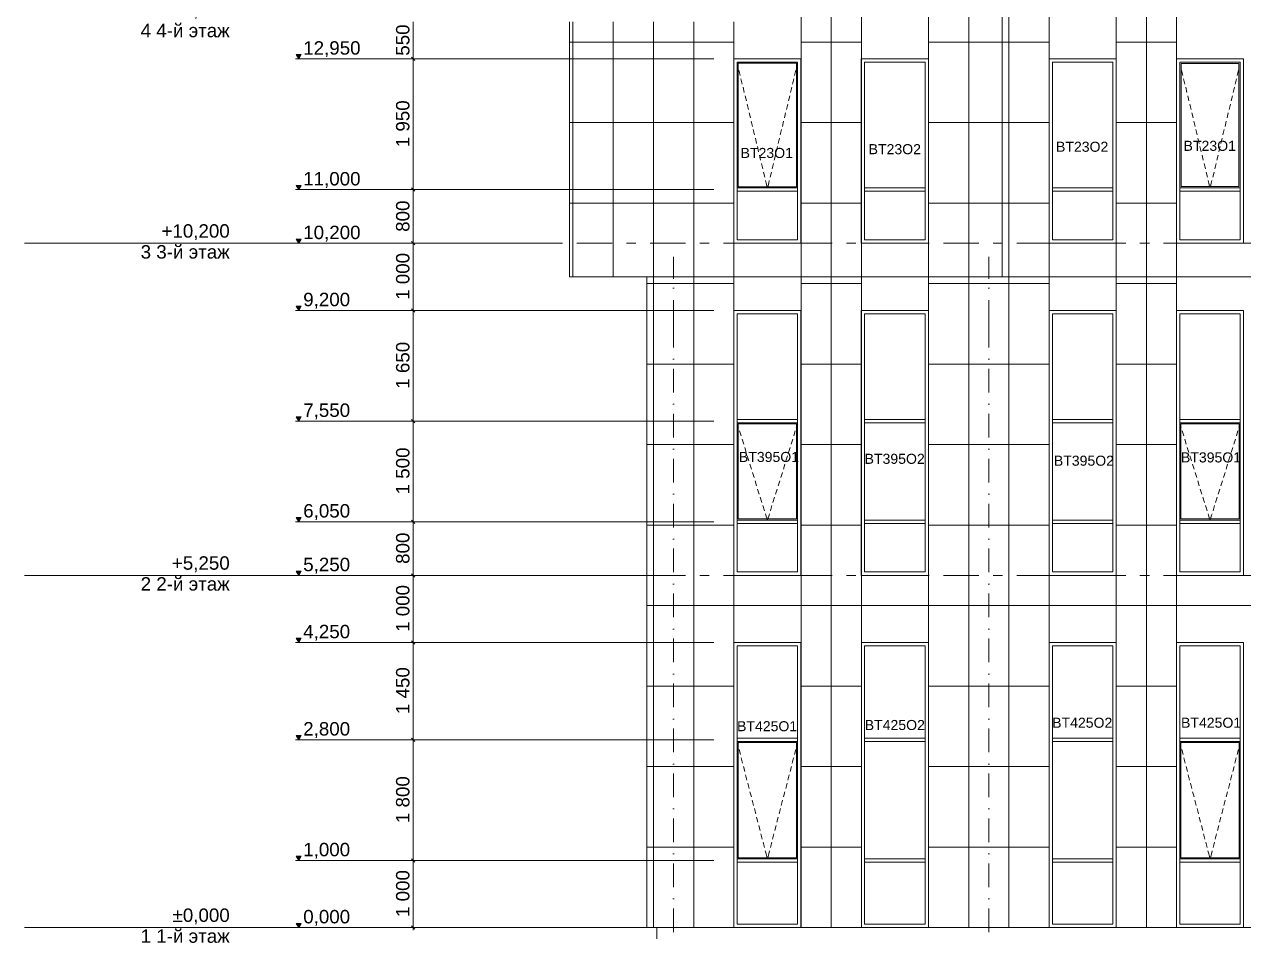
# Model space of a CAD drawing. Header units: millimetres. Extents: x 1499747 to 4230374, y -28481 to 441852.
# Drawn here: x 2690495 to 2708674, y -18044 to -4519 of the extents above; entities that cross this region are included whole.
import ezdxf
from ezdxf.xclip import XClip

# ---------------------------------------------------------------- set-up
doc = ezdxf.new("R2010")
doc.units = ezdxf.units.MM
doc.header["$MEASUREMENT"] = 0
doc.header["$XCLIPFRAME"] = 0
doc.linetypes.add('Штрих-Штриховая', pattern=[1093.611073, 529.166651, -211.666656, 141.111112, -211.666656])
doc.linetypes.add('Штрихпунктирная', pattern=[670.277762, 352.777767, -176.388884, 0, -141.111112])
for name, color, linetype, lineweight in [('2  Фасад_26_0_Ном._пера__1_Ном._пера__7', 7, 'Continuous', 18), ('2  Фасад_26_0_Ном._пера__20_Ном._пера__1', 1, 'Continuous', 18), ('2  Фасад_26_Витражные окна_Ном._пера__1_Ном._пера__7', 7, 'Continuous', 18), ('2  Фасад_26_Витражные окна_Ном._пера__20_Ном._пера__1', 1, 'Continuous', 18), ('2  Фасад_26_Витражные окна_Ном._пера__92_Ном._пера__233', 233, 'Continuous', 18), ('2  Фасад_26_Конструктив - Колонны_Ном._пера__8_Ном._пера__12', 12, 'Continuous', 18), ('2  Фасад_26_Конструктив - Перекрытия_Ном._пера__1_Ном._пера__7', 7, 'Continuous', 18), ('2  Фасад_26_Конструктив - Стены Ненесущие Газоблок_Ном._пера__87_Ном._пера__251', 250, 'Continuous', 18), ('2  Фасад_26_Отделка керамика_Ном._пера__1_Ном._пера__7', 7, 'Continuous', 18), ('2  Фасад_26_Размер - Общий_Ном._пера__1_Ном._пера__7', 7, 'Continuous', 18), ('2  Фасад_26_Сетка кладки_Ном._пера__102_Ном._пера__9', 9, 'Continuous', 18), ('2  Фасад_26_Сетка кладки_Ном._пера__1_Ном._пера__7', 7, 'Continuous', 18), ('2  Фасад_26_Элемент Модели - Оси_Ном._пера__2_Ном._пера__8', 8, 'Continuous', 18)]:
    doc.layers.add(name, color=color, linetype=linetype, lineweight=lineweight)
doc.layers.add('Чертеж и Рисунок', color=7, linetype='Continuous')
doc.styles.add('СГЕНЕРИР_СТИЛЬ_2', font='arial.ttf')

# ---------------------------------------------------------------- blocks, each defined once
blk = doc.blocks.new('Чертеж_6_26', base_point=(1593971, 9692))
at = {"layer": '2  Фасад_26_Размер - Общий_Ном._пера__1_Ном._пера__7', "linetype": 'Continuous', "true_color": 0xc7c8ca}
for points in [[(1588382, 22642), (1588419, 22704), (1588346, 22704)], [(1588382, 20692), (1588419, 20754), (1588346, 20754)], [(1588382, 19892), (1588419, 19954), (1588346, 19954)], [(1588382, 18892), (1588419, 18954), (1588346, 18954)], [(1588382, 17242), (1588419, 17304), (1588346, 17304)], [(1588382, 15742), (1588419, 15804), (1588346, 15804)], [(1588382, 14942), (1588419, 15004), (1588346, 15004)], [(1588382, 13942), (1588419, 14004), (1588346, 14004)], [(1588382, 12492), (1588419, 12554), (1588346, 12554)], [(1588382, 10692), (1588419, 10754), (1588346, 10754)], [(1588382, 9692), (1588419, 9754), (1588346, 9754)]]:
    blk.add_hatch(color=9, dxfattribs=at).paths.add_polyline_path(points)
at = {"layer": '2  Фасад_26_0_Ном._пера__1_Ном._пера__7', "color": 9, "linetype": 'Continuous', "true_color": 0xc7c8ca}
for p, q in [((1584292, 19892), (1587354, 19892)), ((1587754, 19892), (1587354, 19892)), ((1587754, 19892), (1587954, 19892)), ((1588054, 19892), (1587954, 19892)), ((1588154, 19892), (1588054, 19892)), ((1584292, 14942), (1587354, 14942)), ((1587754, 14942), (1587354, 14942)), ((1587754, 14942), (1587954, 14942)), ((1588054, 14942), (1587954, 14942)), ((1588154, 14942), (1588054, 14942)), ((1584292, 9692), (1587354, 9692)), ((1587754, 9692), (1587354, 9692)), ((1587754, 9692), (1587954, 9692)), ((1588054, 9692), (1587954, 9692)), ((1588154, 9692), (1588054, 9692))]:
    blk.add_line(p, q, dxfattribs=at)
at = {"layer": '2  Фасад_26_0_Ном._пера__20_Ном._пера__1', "color": 9, "linetype": 'Штрих-Штриховая', "true_color": 0xc7c8ca}
for p, q in [((1588154, 19892), (1649362, 19892)), ((1588154, 14942), (1649362, 14942)), ((1588154, 9692), (1649362, 9692))]:
    blk.add_line(p, q, dxfattribs=at)
at = {"layer": '2  Фасад_26_Витражные окна_Ном._пера__1_Ном._пера__7', "color": 9, "linetype": 'Continuous', "true_color": 0xc7c8ca}
for p, q in [((1594921, 22292), (1594921, 22592)), ((1594921, 22592), (1595371, 22592)), ((1595806, 22577), (1594936, 22577)), ((1594936, 22577), (1594936, 20732)), ((1595371, 22592), (1595821, 22592)), ((1595806, 20732), (1595806, 22577)), ((1595821, 22292), (1595821, 22592)), ((1596821, 22292), (1596821, 22592)), ((1596821, 22592), (1597271, 22592)), ((1597271, 22592), (1597721, 22592)), ((1597721, 22292), (1597721, 22592)), ((1599621, 22292), (1599621, 22592)), ((1599621, 22592), (1600071, 22592)), ((1600071, 22592), (1600521, 22592)), ((1600521, 22292), (1600521, 22592)), ((1600571, 22292), (1600571, 22642)), ((1601521, 22292), (1601521, 22592)), ((1601521, 22592), (1601971, 22592)), ((1601541, 22572), (1601541, 20737)), ((1602401, 22572), (1601541, 22572)), ((1601971, 22592), (1602421, 22592)), ((1602401, 20737), (1602401, 22572)), ((1602421, 22292), (1602421, 22592)), ((1602471, 22292), (1602471, 22642)), ((1594921, 20892), (1594921, 22292)), ((1595821, 20892), (1595821, 22292)), ((1596821, 20892), (1596821, 22292)), ((1597721, 20892), (1597721, 22292)), ((1599621, 20892), (1599621, 22292)), ((1600521, 20892), (1600521, 22292)), ((1600571, 20892), (1600571, 22292)), ((1601521, 20892), (1601521, 22292)), ((1602421, 20892), (1602421, 22292)), ((1602471, 20892), (1602471, 22292)), ((1594921, 20717), (1594921, 20892)), ((1594936, 20732), (1595806, 20732)), ((1595821, 20717), (1595821, 20892)), ((1596821, 20717), (1596821, 20892)), ((1597721, 20717), (1597721, 20892)), ((1599621, 20717), (1599621, 20892)), ((1600521, 20717), (1600521, 20892)), ((1600571, 20692), (1600571, 20892)), ((1601521, 20717), (1601521, 20892)), ((1601541, 20737), (1602401, 20737)), ((1602421, 20717), (1602421, 20892)), ((1602471, 20692), (1602471, 20892)), ((1594921, 20692), (1594921, 20717)), ((1595371, 20717), (1594921, 20717)), ((1594921, 20667), (1594921, 20692)), ((1594921, 19942), (1594921, 20667)), ((1595371, 20667), (1594921, 20667)), ((1595821, 20717), (1595371, 20717)), ((1595821, 20667), (1595371, 20667)), ((1595821, 20692), (1595821, 20717)), ((1595821, 20667), (1595821, 20692)), ((1595821, 19942), (1595821, 20667)), ((1596821, 20692), (1596821, 20717)), ((1597271, 20717), (1596821, 20717)), ((1596821, 20667), (1596821, 20692)), ((1596821, 19942), (1596821, 20667)), ((1597271, 20667), (1596821, 20667)), ((1597721, 20717), (1597271, 20717)), ((1597721, 20667), (1597271, 20667)), ((1597721, 20692), (1597721, 20717)), ((1597721, 20667), (1597721, 20692)), ((1597721, 19942), (1597721, 20667)), ((1599621, 20692), (1599621, 20717)), ((1600071, 20717), (1599621, 20717)), ((1599621, 20667), (1599621, 20692)), ((1599621, 19942), (1599621, 20667)), ((1600071, 20667), (1599621, 20667)), ((1600521, 20717), (1600071, 20717)), ((1600521, 20667), (1600071, 20667)), ((1600521, 20692), (1600521, 20717)), ((1600521, 20667), (1600521, 20692)), ((1600521, 19942), (1600521, 20667)), ((1600571, 19892), (1600571, 20692)), ((1601521, 20692), (1601521, 20717)), ((1601971, 20717), (1601521, 20717)), ((1601521, 20667), (1601521, 20692)), ((1601521, 19942), (1601521, 20667)), ((1601971, 20667), (1601521, 20667)), ((1602421, 20717), (1601971, 20717)), ((1602421, 20667), (1601971, 20667)), ((1602421, 20692), (1602421, 20717)), ((1602421, 20667), (1602421, 20692)), ((1602421, 19942), (1602421, 20667)), ((1602471, 19892), (1602471, 20692)), ((1595371, 19942), (1594921, 19942)), ((1595821, 19942), (1595371, 19942)), ((1597271, 19892), (1596771, 19892)), ((1597271, 19942), (1596821, 19942)), ((1597721, 19942), (1597271, 19942)), ((1597771, 19892), (1597271, 19892)), ((1600071, 19942), (1599621, 19942)), ((1600521, 19942), (1600071, 19942)), ((1601971, 19942), (1601521, 19942)), ((1602421, 19942), (1601971, 19942)), ((1595821, 18842), (1594921, 18842)), ((1594921, 17242), (1594921, 18842)), ((1595821, 17267), (1595821, 18842)), ((1595871, 17242), (1595871, 18892)), ((1597721, 18842), (1596821, 18842)), ((1596821, 17242), (1596821, 18842)), ((1597721, 17267), (1597721, 18842)), ((1597771, 17242), (1597771, 18892)), ((1600521, 18842), (1599621, 18842)), ((1599621, 17242), (1599621, 18842)), ((1600521, 17267), (1600521, 18842)), ((1600571, 17242), (1600571, 18892)), ((1602421, 18842), (1601521, 18842)), ((1601521, 17267), (1601521, 18842)), ((1602421, 17267), (1602421, 18842)), ((1602471, 17242), (1602471, 18892)), ((1595821, 17267), (1594921, 17267)), ((1594921, 15742), (1594921, 17242)), ((1595821, 17217), (1594921, 17217)), ((1595806, 17202), (1594936, 17202)), ((1594936, 17202), (1594936, 15782)), ((1595806, 15782), (1595806, 17202)), ((1595821, 17242), (1595821, 17267)), ((1595821, 17217), (1595821, 17242)), ((1595821, 15767), (1595821, 17217)), ((1595871, 15742), (1595871, 17242)), ((1597721, 17267), (1596821, 17267)), ((1596821, 15742), (1596821, 17242)), ((1597721, 17217), (1596821, 17217)), ((1597721, 17242), (1597721, 17267)), ((1597721, 17217), (1597721, 17242)), ((1597721, 15767), (1597721, 17217)), ((1597771, 15742), (1597771, 17242)), ((1600521, 17267), (1599621, 17267)), ((1599621, 15742), (1599621, 17242)), ((1600521, 17217), (1599621, 17217)), ((1600521, 17242), (1600521, 17267)), ((1600521, 17217), (1600521, 17242)), ((1600521, 15767), (1600521, 17217)), ((1600571, 15742), (1600571, 17242)), ((1601521, 17242), (1601521, 17267)), ((1602421, 17267), (1601521, 17267)), ((1601521, 17217), (1601521, 17242)), ((1602421, 17217), (1601521, 17217)), ((1601521, 15767), (1601521, 17217)), ((1602406, 17202), (1601536, 17202)), ((1601536, 17202), (1601536, 15782)), ((1602406, 15782), (1602406, 17202)), ((1602421, 17242), (1602421, 17267)), ((1602421, 17217), (1602421, 17242)), ((1602421, 15767), (1602421, 17217)), ((1602471, 15742), (1602471, 17242)), ((1595821, 15767), (1594921, 15767)), ((1594921, 14992), (1594921, 15742)), ((1595821, 15717), (1594921, 15717)), ((1594936, 15782), (1595806, 15782)), ((1595821, 15742), (1595821, 15767)), ((1595821, 15717), (1595821, 15742)), ((1595821, 14992), (1595821, 15717)), ((1595871, 14942), (1595871, 15742)), ((1597721, 15767), (1596821, 15767)), ((1596821, 14992), (1596821, 15742)), ((1597721, 15717), (1596821, 15717)), ((1597721, 15742), (1597721, 15767)), ((1597721, 15717), (1597721, 15742)), ((1597721, 14992), (1597721, 15717)), ((1597771, 14942), (1597771, 15742)), ((1600521, 15767), (1599621, 15767)), ((1599621, 14992), (1599621, 15742)), ((1600521, 15717), (1599621, 15717)), ((1600521, 15742), (1600521, 15767)), ((1600521, 15717), (1600521, 15742)), ((1600521, 14992), (1600521, 15717)), ((1600571, 14942), (1600571, 15742)), ((1602421, 15767), (1601521, 15767)), ((1601521, 15742), (1601521, 15767)), ((1601521, 15717), (1601521, 15742)), ((1601521, 14992), (1601521, 15717)), ((1602421, 15717), (1601521, 15717)), ((1601536, 15782), (1602406, 15782)), ((1602421, 15742), (1602421, 15767)), ((1602421, 15717), (1602421, 15742)), ((1602421, 14992), (1602421, 15717)), ((1602471, 14942), (1602471, 15742)), ((1595821, 14992), (1594921, 14992)), ((1597721, 14992), (1596821, 14992)), ((1600521, 14992), (1599621, 14992)), ((1602421, 14992), (1601521, 14992)), ((1594921, 13892), (1595371, 13892)), ((1594921, 12992), (1594921, 13892)), ((1595371, 13892), (1595821, 13892)), ((1595821, 12992), (1595821, 13892)), ((1595871, 12992), (1595871, 13942)), ((1596821, 13892), (1597271, 13892)), ((1596821, 12992), (1596821, 13892)), ((1597271, 13892), (1597721, 13892)), ((1597721, 12992), (1597721, 13892)), ((1597771, 12992), (1597771, 13942)), ((1599621, 13892), (1600071, 13892)), ((1599621, 12992), (1599621, 13892)), ((1600071, 13892), (1600521, 13892)), ((1600521, 12992), (1600521, 13892)), ((1600571, 12992), (1600571, 13942)), ((1601521, 13892), (1601971, 13892)), ((1601521, 12992), (1601521, 13892)), ((1601971, 13892), (1602421, 13892)), ((1602421, 12992), (1602421, 13892)), ((1602471, 12992), (1602471, 13942)), ((1594921, 12517), (1594921, 12992)), ((1595821, 12517), (1595821, 12992)), ((1595871, 12492), (1595871, 12992)), ((1596821, 12517), (1596821, 12992)), ((1597721, 12517), (1597721, 12992)), ((1597771, 12492), (1597771, 12992)), ((1599621, 12517), (1599621, 12992)), ((1600521, 12517), (1600521, 12992)), ((1600571, 12492), (1600571, 12992)), ((1601521, 12517), (1601521, 12992)), ((1602421, 12517), (1602421, 12992)), ((1602471, 12492), (1602471, 12992)), ((1594921, 12492), (1594921, 12517)), ((1595371, 12517), (1594921, 12517)), ((1594921, 12467), (1594921, 12492)), ((1595371, 12467), (1594921, 12467)), ((1594921, 12092), (1594921, 12467)), ((1595806, 12452), (1594936, 12452)), ((1594936, 12452), (1594936, 10732)), ((1595821, 12517), (1595371, 12517)), ((1595821, 12467), (1595371, 12467)), ((1595806, 10732), (1595806, 12452)), ((1595821, 12492), (1595821, 12517)), ((1595821, 12467), (1595821, 12492)), ((1595821, 12092), (1595821, 12467)), ((1595871, 12092), (1595871, 12492)), ((1596821, 12492), (1596821, 12517)), ((1597271, 12517), (1596821, 12517)), ((1596821, 12467), (1596821, 12492)), ((1597271, 12467), (1596821, 12467)), ((1596821, 12092), (1596821, 12467)), ((1597721, 12517), (1597271, 12517)), ((1597721, 12467), (1597271, 12467)), ((1597721, 12492), (1597721, 12517)), ((1597721, 12467), (1597721, 12492)), ((1597721, 12092), (1597721, 12467)), ((1597771, 12092), (1597771, 12492)), ((1599621, 12492), (1599621, 12517)), ((1600071, 12517), (1599621, 12517)), ((1599621, 12467), (1599621, 12492)), ((1600071, 12467), (1599621, 12467)), ((1599621, 12092), (1599621, 12467)), ((1600521, 12517), (1600071, 12517)), ((1600521, 12467), (1600071, 12467)), ((1600521, 12492), (1600521, 12517)), ((1600521, 12467), (1600521, 12492)), ((1600521, 12092), (1600521, 12467)), ((1600571, 12092), (1600571, 12492)), ((1601521, 12492), (1601521, 12517)), ((1601971, 12517), (1601521, 12517)), ((1601521, 12467), (1601521, 12492)), ((1601971, 12467), (1601521, 12467)), ((1601521, 12092), (1601521, 12467)), ((1602406, 12452), (1601536, 12452)), ((1601536, 12452), (1601536, 10732)), ((1602421, 12517), (1601971, 12517)), ((1602421, 12467), (1601971, 12467)), ((1602406, 10732), (1602406, 12452)), ((1602421, 12492), (1602421, 12517)), ((1602421, 12467), (1602421, 12492)), ((1602421, 12092), (1602421, 12467)), ((1602471, 12092), (1602471, 12492)), ((1594921, 10717), (1594921, 12092)), ((1595821, 10717), (1595821, 12092)), ((1595871, 10692), (1595871, 12092)), ((1596821, 10717), (1596821, 12092)), ((1597721, 10717), (1597721, 12092)), ((1597771, 10692), (1597771, 12092)), ((1599621, 10717), (1599621, 12092)), ((1600521, 10717), (1600521, 12092)), ((1600571, 10692), (1600571, 12092)), ((1601521, 10717), (1601521, 12092)), ((1602421, 10717), (1602421, 12092)), ((1602471, 10692), (1602471, 12092)), ((1594936, 10732), (1595806, 10732)), ((1601536, 10732), (1602406, 10732)), ((1594921, 10692), (1594921, 10717)), ((1595371, 10717), (1594921, 10717)), ((1594921, 10667), (1594921, 10692)), ((1594921, 9742), (1594921, 10667)), ((1595371, 10667), (1594921, 10667)), ((1595821, 10717), (1595371, 10717)), ((1595821, 10667), (1595371, 10667)), ((1595821, 10692), (1595821, 10717)), ((1595821, 10667), (1595821, 10692)), ((1595821, 9742), (1595821, 10667)), ((1595871, 9692), (1595871, 10692)), ((1596821, 10692), (1596821, 10717)), ((1597271, 10717), (1596821, 10717)), ((1596821, 10667), (1596821, 10692)), ((1596821, 9742), (1596821, 10667)), ((1597271, 10667), (1596821, 10667)), ((1597721, 10717), (1597271, 10717)), ((1597721, 10667), (1597271, 10667)), ((1597721, 10692), (1597721, 10717)), ((1597721, 10667), (1597721, 10692)), ((1597721, 9742), (1597721, 10667)), ((1597771, 9692), (1597771, 10692)), ((1599621, 10692), (1599621, 10717)), ((1600071, 10717), (1599621, 10717)), ((1599621, 10667), (1599621, 10692)), ((1599621, 9742), (1599621, 10667)), ((1600071, 10667), (1599621, 10667)), ((1600521, 10717), (1600071, 10717)), ((1600521, 10667), (1600071, 10667)), ((1600521, 10692), (1600521, 10717)), ((1600521, 10667), (1600521, 10692)), ((1600521, 9742), (1600521, 10667)), ((1600571, 9692), (1600571, 10692)), ((1601521, 10692), (1601521, 10717)), ((1601971, 10717), (1601521, 10717)), ((1601521, 10667), (1601521, 10692)), ((1601521, 9742), (1601521, 10667)), ((1601971, 10667), (1601521, 10667)), ((1602421, 10717), (1601971, 10717)), ((1602421, 10667), (1601971, 10667)), ((1602421, 10692), (1602421, 10717)), ((1602421, 10667), (1602421, 10692)), ((1602421, 9742), (1602421, 10667)), ((1602471, 9692), (1602471, 10692)), ((1595371, 9692), (1594872, 9692)), ((1595371, 9742), (1594921, 9742)), ((1595821, 9742), (1595371, 9742)), ((1595871, 9692), (1595371, 9692)), ((1597271, 9692), (1596772, 9692)), ((1597271, 9742), (1596821, 9742)), ((1597721, 9742), (1597271, 9742)), ((1597771, 9692), (1597271, 9692)), ((1600071, 9692), (1599572, 9692)), ((1600071, 9742), (1599621, 9742)), ((1600521, 9742), (1600071, 9742)), ((1600571, 9692), (1600071, 9692)), ((1601971, 9692), (1601472, 9692)), ((1601971, 9742), (1601521, 9742)), ((1602421, 9742), (1601971, 9742)), ((1602471, 9692), (1601971, 9692))]:
    blk.add_line(p, q, dxfattribs=at)
at = {"layer": '2  Фасад_26_Витражные окна_Ном._пера__92_Ном._пера__233', "color": 9, "linetype": 'Continuous', "true_color": 0xc7c8ca}
for p, q in [((1594921, 22576), (1594935, 22519)), ((1595821, 22576), (1595807, 22519)), ((1594947, 22471), (1594965, 22393)), ((1595796, 22471), (1595777, 22393)), ((1601547, 22471), (1601565, 22393)), ((1602396, 22471), (1602377, 22393)), ((1594977, 22344), (1594996, 22266)), ((1595008, 22218), (1595026, 22140)), ((1595735, 22218), (1595716, 22140)), ((1595765, 22344), (1595746, 22266)), ((1601577, 22344), (1601596, 22266)), ((1601608, 22218), (1601626, 22140)), ((1602335, 22218), (1602316, 22140)), ((1602365, 22344), (1602346, 22266)), ((1595038, 22091), (1595057, 22014)), ((1595704, 22091), (1595685, 22014)), ((1601638, 22091), (1601657, 22014)), ((1602304, 22091), (1602285, 22014)), ((1595069, 21965), (1595087, 21887)), ((1595099, 21839), (1595118, 21761)), ((1595643, 21839), (1595624, 21761)), ((1595674, 21965), (1595655, 21887)), ((1601669, 21965), (1601687, 21887)), ((1601699, 21839), (1601718, 21761)), ((1602243, 21839), (1602224, 21761)), ((1602274, 21965), (1602255, 21887)), ((1595130, 21712), (1595148, 21635)), ((1595613, 21712), (1595594, 21635)), ((1601730, 21712), (1601748, 21635)), ((1602213, 21712), (1602194, 21635)), ((1595160, 21586), (1595179, 21508)), ((1595191, 21460), (1595209, 21382)), ((1595552, 21460), (1595533, 21382)), ((1595582, 21586), (1595563, 21508)), ((1601760, 21586), (1601779, 21508)), ((1601791, 21460), (1601809, 21382)), ((1602152, 21460), (1602133, 21382)), ((1602182, 21586), (1602163, 21508)), ((1595221, 21333), (1595240, 21255)), ((1595521, 21333), (1595502, 21255)), ((1601821, 21333), (1601840, 21255)), ((1602121, 21333), (1602102, 21255)), ((1595252, 21207), (1595270, 21129)), ((1595491, 21207), (1595472, 21129)), ((1601852, 21207), (1601870, 21129)), ((1602091, 21207), (1602072, 21129)), ((1595282, 21081), (1595301, 21003)), ((1595313, 20954), (1595331, 20876)), ((1595430, 20954), (1595411, 20876)), ((1595460, 21081), (1595441, 21003)), ((1601882, 21081), (1601901, 21003)), ((1601913, 20954), (1601931, 20876)), ((1602030, 20954), (1602011, 20876)), ((1602060, 21081), (1602041, 21003)), ((1595343, 20828), (1595352, 20790)), ((1595352, 20790), (1595366, 20732)), ((1595366, 20732), (1595370, 20717)), ((1595376, 20732), (1595372, 20717)), ((1595390, 20790), (1595376, 20732)), ((1595399, 20828), (1595390, 20790)), ((1601943, 20828), (1601952, 20790)), ((1601952, 20790), (1601965, 20737)), ((1601990, 20790), (1601977, 20737)), ((1601999, 20828), (1601990, 20790)), ((1594921, 17206), (1594936, 17158)), ((1594936, 17158), (1594940, 17146)), ((1594954, 17098), (1594978, 17021)), ((1595787, 17098), (1595763, 17021)), ((1595806, 17158), (1595802, 17146)), ((1595821, 17206), (1595806, 17158)), ((1601521, 17206), (1601536, 17158)), ((1601536, 17158), (1601540, 17146)), ((1601555, 17098), (1601578, 17021)), ((1602387, 17098), (1602364, 17021)), ((1602406, 17158), (1602402, 17146)), ((1602421, 17206), (1602406, 17158)), ((1594993, 16974), (1595017, 16897)), ((1595748, 16974), (1595725, 16897)), ((1601593, 16974), (1601617, 16897)), ((1602349, 16974), (1602325, 16897)), ((1595032, 16850), (1595056, 16773)), ((1595071, 16725), (1595094, 16649)), ((1595671, 16725), (1595647, 16649)), ((1595710, 16850), (1595686, 16773)), ((1601632, 16850), (1601656, 16773)), ((1601671, 16725), (1601695, 16649)), ((1602271, 16725), (1602247, 16649)), ((1602310, 16850), (1602286, 16773)), ((1595109, 16601), (1595133, 16525)), ((1595632, 16601), (1595609, 16525)), ((1601709, 16601), (1601733, 16525)), ((1602233, 16601), (1602209, 16525)), ((1595148, 16477), (1595172, 16401)), ((1595594, 16477), (1595570, 16401)), ((1601748, 16477), (1601772, 16401)), ((1602194, 16477), (1602170, 16401)), ((1595187, 16353), (1595210, 16277)), ((1595225, 16229), (1595249, 16153)), ((1595516, 16229), (1595493, 16153)), ((1595555, 16353), (1595531, 16277)), ((1601787, 16353), (1601811, 16277)), ((1601825, 16229), (1601849, 16153)), ((1602117, 16229), (1602093, 16153)), ((1602155, 16353), (1602131, 16277)), ((1595264, 16105), (1595288, 16029)), ((1595478, 16105), (1595454, 16029)), ((1601864, 16105), (1601888, 16029)), ((1602078, 16105), (1602054, 16029)), ((1595303, 15981), (1595326, 15904)), ((1595341, 15857), (1595347, 15838)), ((1595347, 15838), (1595365, 15782)), ((1595395, 15838), (1595377, 15782)), ((1595400, 15857), (1595395, 15838)), ((1595439, 15981), (1595415, 15904)), ((1601903, 15981), (1601927, 15904)), ((1601941, 15857), (1601947, 15838)), ((1601947, 15838), (1601965, 15782)), ((1601995, 15838), (1601977, 15782)), ((1602001, 15857), (1601995, 15838)), ((1602039, 15981), (1602015, 15904)), ((1595365, 15782), (1595369, 15767)), ((1595377, 15782), (1595372, 15767)), ((1601965, 15782), (1601969, 15767)), ((1601977, 15782), (1601973, 15767)), ((1594921, 12453), (1594936, 12395)), ((1595821, 12453), (1595806, 12395)), ((1601521, 12453), (1601536, 12395)), ((1602421, 12453), (1602406, 12395)), ((1594949, 12346), (1594969, 12269)), ((1594981, 12220), (1595001, 12143)), ((1595761, 12220), (1595741, 12143)), ((1595794, 12346), (1595774, 12269)), ((1601549, 12346), (1601569, 12269)), ((1601581, 12220), (1601601, 12143)), ((1602361, 12220), (1602341, 12143)), ((1602394, 12346), (1602374, 12269)), ((1595014, 12094), (1595034, 12017)), ((1595729, 12094), (1595709, 12017)), ((1601614, 12094), (1601634, 12017)), ((1602329, 12094), (1602309, 12017)), ((1595046, 11969), (1595066, 11891)), ((1595079, 11843), (1595099, 11765)), ((1595664, 11843), (1595644, 11765)), ((1595696, 11969), (1595676, 11891)), ((1601646, 11969), (1601666, 11891)), ((1601679, 11843), (1601699, 11765)), ((1602264, 11843), (1602244, 11765)), ((1602296, 11969), (1602276, 11891)), ((1595111, 11717), (1595132, 11639)), ((1595631, 11717), (1595611, 11639)), ((1601711, 11717), (1601732, 11639)), ((1602231, 11717), (1602211, 11639)), ((1595144, 11591), (1595164, 11513)), ((1595177, 11465), (1595197, 11388)), ((1595566, 11465), (1595546, 11388)), ((1595598, 11591), (1595578, 11513)), ((1601744, 11591), (1601764, 11513)), ((1601777, 11465), (1601797, 11388)), ((1602166, 11465), (1602146, 11388)), ((1602198, 11591), (1602178, 11513)), ((1595209, 11339), (1595229, 11262)), ((1595533, 11339), (1595513, 11262)), ((1601809, 11339), (1601829, 11262)), ((1602133, 11339), (1602113, 11262)), ((1595242, 11213), (1595262, 11136)), ((1595501, 11213), (1595481, 11136)), ((1601842, 11213), (1601862, 11136)), ((1602101, 11213), (1602081, 11136)), ((1595274, 11087), (1595294, 11010)), ((1595307, 10962), (1595327, 10884)), ((1595436, 10962), (1595416, 10884)), ((1595468, 11087), (1595448, 11010)), ((1601874, 11087), (1601894, 11010)), ((1601907, 10962), (1601927, 10884)), ((1602036, 10962), (1602016, 10884)), ((1602068, 11087), (1602048, 11010)), ((1595339, 10836), (1595351, 10789)), ((1595351, 10789), (1595366, 10732)), ((1595366, 10732), (1595370, 10717)), ((1595376, 10732), (1595373, 10717)), ((1595391, 10789), (1595376, 10732)), ((1595403, 10836), (1595391, 10789)), ((1601939, 10836), (1601951, 10789)), ((1601951, 10789), (1601966, 10732)), ((1601966, 10732), (1601970, 10717)), ((1601976, 10732), (1601973, 10717)), ((1601991, 10789), (1601976, 10732)), ((1602003, 10836), (1601991, 10789))]:
    blk.add_line(p, q, dxfattribs=at)
at = {"layer": '2  Фасад_26_Конструктив - Колонны_Ном._пера__8_Ном._пера__12', "color": 9, "linetype": 'Continuous', "true_color": 0xc7c8ca}
blk.add_line((1593721, 7319), (1593721, 9692), dxfattribs=at)
at = {"layer": '2  Фасад_26_Конструктив - Перекрытия_Ном._пера__1_Ном._пера__7', "linetype": 'Continuous'}
for p, q in [((1598871, 23032), (1598871, 23032)), ((1598871, 19892), (1598871, 19892)), ((1598871, 19732), (1598872, 19732)), ((1595871, 9692), (1595872, 9692)), ((1597771, 9692), (1597772, 9692)), ((1600571, 9692), (1600572, 9692)), ((1602471, 9692), (1602472, 9692))]:
    blk.add_line(p, q, dxfattribs=at)
at = {"layer": '2  Фасад_26_Конструктив - Стены Ненесущие Газоблок_Ном._пера__87_Ном._пера__251', "color": 9, "linetype": 'Continuous', "true_color": 0xc7c8ca}
for p, q in [((1598872, 23032), (1598871, 23032)), ((1598872, 19892), (1598871, 19892))]:
    blk.add_line(p, q, dxfattribs=at)
at = {"layer": '2  Фасад_26_Отделка керамика_Ном._пера__1_Ном._пера__7', "color": 9, "linetype": 'Continuous', "true_color": 0xc7c8ca}
for p, q in [((1598871, 19392), (1598871, 45792)), ((1598872, 45792), (1598872, 19392)), ((1592421, 19392), (1592421, 23192)), ((1592421, 23192), (1592421, 19392)), ((1594871, 19892), (1594871, 22642)), ((1594871, 22642), (1595871, 22642)), ((1595871, 22642), (1595871, 19892)), ((1596771, 19892), (1596771, 22642)), ((1596771, 22642), (1597771, 22642)), ((1597771, 22642), (1597771, 19892)), ((1599572, 19892), (1599572, 22642)), ((1599572, 22642), (1600572, 22642)), ((1600572, 22642), (1600572, 19892)), ((1601471, 19892), (1601471, 22642)), ((1601471, 22642), (1602471, 22642)), ((1602471, 22642), (1602471, 19892)), ((1595871, 19892), (1594871, 19892)), ((1597771, 19892), (1596771, 19892)), ((1600572, 19892), (1599572, 19892)), ((1602471, 19892), (1601471, 19892)), ((1592421, 19392), (1598871, 19392)), ((1593571, 19392), (1593571, 9692)), ((1598872, 19392), (1598871, 19392)), ((1598872, 19392), (1612371, 19392)), ((1594871, 14942), (1594871, 18892)), ((1594871, 18892), (1595871, 18892)), ((1595871, 18892), (1595871, 14942)), ((1596771, 14942), (1596771, 18892)), ((1596771, 18892), (1597771, 18892)), ((1597771, 18892), (1597771, 14942)), ((1599572, 14942), (1599572, 18892)), ((1599572, 18892), (1600572, 18892)), ((1600572, 18892), (1600572, 14942)), ((1601471, 14942), (1601471, 18892)), ((1601471, 18892), (1602471, 18892)), ((1602471, 18892), (1602471, 14942)), ((1595871, 14942), (1594871, 14942)), ((1597771, 14942), (1596771, 14942)), ((1600572, 14942), (1599572, 14942)), ((1602471, 14942), (1601471, 14942)), ((1594872, 9692), (1594872, 13942)), ((1594872, 13942), (1595872, 13942)), ((1595872, 13942), (1595872, 9692)), ((1596772, 9692), (1596772, 13942)), ((1596772, 13942), (1597772, 13942)), ((1597772, 13942), (1597772, 9692)), ((1599572, 9692), (1599572, 13942)), ((1599572, 13942), (1600572, 13942)), ((1600572, 13942), (1600572, 9692)), ((1601472, 9692), (1601472, 13942)), ((1601472, 13942), (1602472, 13942)), ((1602472, 13942), (1602472, 9692)), ((1593571, 9692), (1594872, 9692)), ((1595872, 9692), (1596772, 9692)), ((1597772, 9692), (1599572, 9692)), ((1600572, 9692), (1601472, 9692)), ((1602472, 9692), (1604272, 9692))]:
    blk.add_line(p, q, dxfattribs=at)
at = {"layer": '2  Фасад_26_Размер - Общий_Ном._пера__1_Ном._пера__7', "color": 9, "linetype": 'Continuous', "true_color": 0xc7c8ca}
for p, q in [((1590088, 22642), (1590088, 23192)), ((1588382, 22642), (1588335, 22642)), ((1588382, 22642), (1588346, 22704)), ((1588346, 22704), (1588419, 22704)), ((1588419, 22704), (1588382, 22642)), ((1588382, 22642), (1594571, 22642)), ((1594571, 22642), (1590041, 22642)), ((1594571, 22642), (1590041, 22642)), ((1590063, 22667), (1590113, 22617)), ((1590063, 22667), (1590113, 22617)), ((1590088, 20692), (1590088, 22642)), ((1588382, 20692), (1588346, 20754)), ((1588346, 20754), (1588419, 20754)), ((1588419, 20754), (1588382, 20692)), ((1588382, 20692), (1588335, 20692)), ((1588382, 20692), (1594571, 20692)), ((1594571, 20692), (1590041, 20692)), ((1594571, 20692), (1590041, 20692)), ((1590063, 20717), (1590113, 20667)), ((1590063, 20717), (1590113, 20667)), ((1590088, 19892), (1590088, 20692)), ((1588382, 19892), (1588335, 19892)), ((1588382, 19892), (1588346, 19954)), ((1588346, 19954), (1588419, 19954)), ((1588419, 19954), (1588382, 19892)), ((1588382, 19892), (1592271, 19892)), ((1592271, 19892), (1590041, 19892)), ((1592271, 19892), (1590041, 19892)), ((1590063, 19917), (1590113, 19867)), ((1590063, 19917), (1590113, 19867)), ((1590088, 18892), (1590088, 19892)), ((1588382, 18892), (1588346, 18954)), ((1588346, 18954), (1588419, 18954)), ((1588419, 18954), (1588382, 18892)), ((1590063, 18917), (1590113, 18867)), ((1590063, 18917), (1590113, 18867)), ((1588382, 18892), (1588335, 18892)), ((1588382, 18892), (1594571, 18892)), ((1594571, 18892), (1590041, 18892)), ((1594571, 18892), (1590041, 18892)), ((1590088, 17242), (1590088, 18892)), ((1588382, 17242), (1588346, 17304)), ((1588346, 17304), (1588419, 17304)), ((1588419, 17304), (1588382, 17242)), ((1588382, 17242), (1588335, 17242)), ((1588382, 17242), (1594571, 17242)), ((1594571, 17242), (1590041, 17242)), ((1590063, 17267), (1590113, 17217)), ((1590063, 17267), (1590113, 17217)), ((1590088, 15742), (1590088, 17242)), ((1590088, 15742), (1590088, 17242)), ((1590088, 15742), (1590088, 17242)), ((1588382, 15742), (1588335, 15742)), ((1588382, 15742), (1588346, 15804)), ((1588346, 15804), (1588419, 15804)), ((1588419, 15804), (1588382, 15742)), ((1588382, 15742), (1594571, 15742)), ((1594571, 15742), (1590041, 15742)), ((1590063, 15767), (1590113, 15717)), ((1590063, 15767), (1590113, 15717)), ((1590088, 14942), (1590088, 15742)), ((1588382, 14942), (1588335, 14942)), ((1588382, 14942), (1588346, 15004)), ((1588346, 15004), (1588419, 15004)), ((1588419, 15004), (1588382, 14942)), ((1588382, 14942), (1593421, 14942)), ((1593671, 14942), (1590041, 14942)), ((1593671, 14942), (1590041, 14942)), ((1590063, 14967), (1590113, 14917)), ((1590063, 14967), (1590113, 14917)), ((1590088, 13942), (1590088, 14942)), ((1588382, 13942), (1588346, 14004)), ((1588346, 14004), (1588419, 14004)), ((1588419, 14004), (1588382, 13942)), ((1588382, 13942), (1588335, 13942)), ((1588382, 13942), (1594571, 13942)), ((1594571, 13942), (1590041, 13942)), ((1594571, 13942), (1590041, 13942)), ((1590063, 13967), (1590113, 13917)), ((1590063, 13967), (1590113, 13917)), ((1590088, 12492), (1590088, 13942)), ((1588382, 12492), (1588346, 12554)), ((1588346, 12554), (1588419, 12554)), ((1588419, 12554), (1588382, 12492)), ((1588382, 12492), (1588335, 12492)), ((1588382, 12492), (1594571, 12492)), ((1594571, 12492), (1590041, 12492)), ((1590063, 12517), (1590113, 12467)), ((1590063, 12517), (1590113, 12467)), ((1590088, 10692), (1590088, 12492)), ((1590088, 10692), (1590088, 12492)), ((1588382, 10692), (1588346, 10754)), ((1588346, 10754), (1588419, 10754)), ((1588419, 10754), (1588382, 10692)), ((1588382, 10692), (1588335, 10692)), ((1588382, 10692), (1594571, 10692)), ((1594571, 10692), (1590041, 10692)), ((1594571, 10692), (1590041, 10692)), ((1590063, 10717), (1590113, 10667)), ((1590063, 10717), (1590113, 10667)), ((1590088, 9692), (1590088, 10692)), ((1588382, 9692), (1588335, 9692)), ((1588382, 9692), (1588346, 9754)), ((1588346, 9754), (1588419, 9754)), ((1588419, 9754), (1588382, 9692)), ((1588382, 9692), (1593421, 9692)), ((1593671, 9692), (1590041, 9692)), ((1590063, 9717), (1590113, 9667)), ((1590088, 9654), (1590088, 9692))]:
    blk.add_line(p, q, dxfattribs=at)
at = {"layer": '2  Фасад_26_Сетка кладки_Ном._пера__102_Ном._пера__9', "color": 9, "linetype": 'Continuous', "true_color": 0xc7c8ca, "flags": 128}
for points in [[(1601022, 53192), (1601022, 9692)], [(1601472, 53192), (1601472, 9692)], [(1595872, 50042), (1595872, 9692)], [(1596322, 50042), (1596322, 9692)], [(1596772, 50042), (1596772, 9692)], [(1597771, 50042), (1597771, 9692)], [(1598372, 50042), (1598372, 9692)], [(1598972, 50042), (1598972, 9692)], [(1599572, 50042), (1599572, 9692)], [(1600572, 50042), (1600572, 9692)], [(1592472, 23192), (1592472, 19392)], [(1593072, 23192), (1593072, 19392)], [(1593672, 23192), (1593672, 9692)], [(1594272, 23192), (1594272, 9692)], [(1594872, 23192), (1594872, 9692)], [(1592421, 22892), (1594872, 22892)], [(1595872, 22892), (1596772, 22892)], [(1597771, 22892), (1599572, 22892)], [(1600572, 22892), (1601472, 22892)], [(1592421, 21692), (1594872, 21692)], [(1595872, 21692), (1596772, 21692)], [(1597771, 21692), (1599572, 21692)], [(1600572, 21692), (1601472, 21692)], [(1592421, 20492), (1594872, 20492)], [(1595872, 20492), (1596772, 20492)], [(1597771, 20492), (1599572, 20492)], [(1600572, 20492), (1601472, 20492)], [(1593571, 19292), (1594872, 19292)], [(1595872, 19292), (1596772, 19292)], [(1597771, 19292), (1599572, 19292)], [(1600572, 19292), (1601472, 19292)], [(1593571, 18092), (1594872, 18092)], [(1595872, 18092), (1596772, 18092)], [(1597771, 18092), (1599572, 18092)], [(1600572, 18092), (1601472, 18092)], [(1593571, 16892), (1594872, 16892)], [(1595872, 16892), (1596772, 16892)], [(1597771, 16892), (1599572, 16892)], [(1600572, 16892), (1601472, 16892)], [(1593571, 15692), (1594872, 15692)], [(1595872, 15692), (1596772, 15692)], [(1597771, 15692), (1599572, 15692)], [(1600572, 15692), (1601472, 15692)], [(1593571, 14492), (1631271, 14492)], [(1595872, 14492), (1596772, 14492)], [(1597771, 14492), (1599572, 14492)], [(1600572, 14492), (1601472, 14492)], [(1593571, 13292), (1594872, 13292)], [(1595872, 13292), (1596772, 13292)], [(1597771, 13292), (1599572, 13292)], [(1600572, 13292), (1601472, 13292)], [(1593571, 12092), (1594872, 12092)], [(1595872, 12092), (1596772, 12092)], [(1597771, 12092), (1599572, 12092)], [(1600572, 12092), (1601472, 12092)], [(1593571, 10892), (1594872, 10892)], [(1595872, 10892), (1596772, 10892)], [(1597771, 10892), (1599572, 10892)], [(1600572, 10892), (1601472, 10892)], [(1593571, 9692), (1594872, 9692)], [(1595872, 9692), (1596772, 9692)], [(1597771, 9692), (1599572, 9692)], [(1600572, 9692), (1601472, 9692)]]:
    blk.add_lwpolyline(points, dxfattribs=at)
at = {"layer": '2  Фасад_26_Сетка кладки_Ном._пера__1_Ном._пера__7', "color": 9, "linetype": 'Continuous', "true_color": 0xc7c8ca}
blk.add_line((1592420, 23192), (1592420, 19392), dxfattribs=at)
at = {"layer": '2  Фасад_26_Элемент Модели - Оси_Ном._пера__2_Ном._пера__8', "linetype": 'Штрихпунктирная'}
for p, q in [((1593971, 18692), (1593971, 19692)), ((1598671, 18692), (1598671, 19692)), ((1593971, 18692), (1593971, 3692)), ((1598671, 18692), (1598671, 3692))]:
    blk.add_line(p, q, dxfattribs=at)
at = {"layer": '2  Фасад_26_0_Ном._пера__1_Ном._пера__7', "color": 9, "linetype": 'Continuous', "true_color": 0xc7c8ca, "char_height": 200, "attachment_point": 3, "style": 'СГЕНЕРИР_СТИЛЬ_2'}
for s, insert, line_spacing_factor in [('\\A1;{\\pqr;\\pt0;\\fArial|b0|i0|c204|p0;\\W1.000000;+13,500\\P\\pqr;\\pt0;\\fArial|b0|i0|c204|p0;\\W1.000000;4 4-й этаж}', (1587354, 23476), 0.936542), ('\\A1;{\\pqr;\\pt0;\\fArial|b0|i0|c204|p0;\\W1.000000;+10,200\\P\\pqr;\\pt0;\\fArial|b0|i0|c204|p0;\\W1.000000;3 3-й этаж}', (1587354, 20176), 0.935851), ('\\A1;{\\pqr;\\pt0;\\fArial|b0|i0|c204|p0;\\W1.000000;+5,250\\P\\pqr;\\pt0;\\fArial|b0|i0|c204|p0;\\W1.000000;2 2-й этаж}', (1587354, 15226), 0.934265), ('\\A1;{\\pqr;\\pt0;\\fArial|b0|i0|c204|p0;\\W1.000000;±0,000\\P\\pqr;\\pt0;\\fArial|b0|i0|c204|p0;\\W1.000000;1 1-й этаж}', (1587354, 9976), 0.934265)]:
    blk.add_mtext(s, dxfattribs=dict(at, insert=insert, line_spacing_factor=line_spacing_factor))
at = {"layer": '2  Фасад_26_Витражные окна_Ном._пера__20_Ном._пера__1', "color": 9, "linetype": 'Continuous', "true_color": 0xc7c8ca, "char_height": 150, "attachment_point": 4, "style": 'СГЕНЕРИР_СТИЛЬ_2'}
for s, insert in [('\\A1;{\\pql;\\fArial|b0|i0|c204|p0;\\W1.000000;ВТ23О1}', (1594971, 21238)), ('\\A1;{\\pql;\\fArial|b0|i0|c204|p0;\\W1.000000;ВТ23О2}', (1596880, 21294)), ('\\A1;{\\pql;\\fArial|b0|i0|c204|p0;\\W1.000000;ВТ23О2}', (1599674, 21330)), ('\\A1;{\\pql;\\fArial|b0|i0|c204|p0;\\W1.000000;ВТ23О1}', (1601576, 21344)), ('\\A1;{\\pql;\\fArial|b0|i0|c204|p0;\\W1.000000;ВТ395О1}', (1594946, 16706)), ('\\A1;{\\pql;\\fArial|b0|i0|c204|p0;\\W1.000000;ВТ395О2}', (1596820, 16678)), ('\\A1;{\\pql;\\fArial|b0|i0|c204|p0;\\W1.000000;ВТ395О2}', (1599642, 16650)), ('\\A1;{\\pql;\\fArial|b0|i0|c204|p0;\\W1.000000;ВТ395О1}', (1601537, 16699)), ('\\A1;{\\pql;\\fArial|b0|i0|c204|p0;\\W1.000000;ВТ425О1}', (1594918, 12692)), ('\\A1;{\\pql;\\fArial|b0|i0|c204|p0;\\W1.000000;ВТ425О2}', (1596822, 12710)), ('\\A1;{\\pql;\\fArial|b0|i0|c204|p0;\\W1.000000;ВТ425О2}', (1599617, 12744)), ('\\A1;{\\pql;\\fArial|b0|i0|c204|p0;\\W1.000000;ВТ425О1}', (1601538, 12744))]:
    blk.add_mtext(s, dxfattribs=dict(at, insert=insert))
at = {"layer": '2  Фасад_26_Размер - Общий_Ном._пера__1_Ном._пера__7', "color": 9, "linetype": 'Continuous', "true_color": 0xc7c8ca, "char_height": 200, "attachment_point": 7, "rotation": 90, "style": 'СГЕНЕРИР_СТИЛЬ_2'}
for s, insert in [('\\A1;{\\pql;\\fArial|b0|i0|c204|p0;\\W1.000000;550}', (1590036, 22688)), ('\\A1;{\\pql;\\fArial|b0|i0|c204|p0;\\W1.000000;1\xa0950}', (1590036, 21324)), ('\\A1;{\\pql;\\fArial|b0|i0|c204|p0;\\W1.000000;800}', (1590036, 20063)), ('\\A1;{\\pql;\\fArial|b0|i0|c204|p0;\\W1.000000;1\xa0000}', (1590036, 19049)), ('\\A1;{\\pql;\\fArial|b0|i0|c204|p0;\\W1.000000;1\xa0650}', (1590036, 17724)), ('\\A1;{\\pql;\\fArial|b0|i0|c204|p0;\\W1.000000;1\xa0500}', (1590036, 16149)), ('\\A1;{\\pql;\\fArial|b0|i0|c204|p0;\\W1.000000;800}', (1590036, 15113)), ('\\A1;{\\pql;\\fArial|b0|i0|c204|p0;\\W1.000000;1\xa0000}', (1590036, 14099)), ('\\A1;{\\pql;\\fArial|b0|i0|c204|p0;\\W1.000000;1\xa0450}', (1590036, 12874)), ('\\A1;{\\pql;\\fArial|b0|i0|c204|p0;\\W1.000000;1\xa0800}', (1590036, 11249)), ('\\A1;{\\pql;\\fArial|b0|i0|c204|p0;\\W1.000000;1\xa0000}', (1590036, 9849))]:
    blk.add_mtext(s, dxfattribs=dict(at, insert=insert))
at = {"layer": '2  Фасад_26_Размер - Общий_Ном._пера__1_Ном._пера__7', "color": 9, "linetype": 'Continuous', "true_color": 0xc7c8ca, "char_height": 200, "attachment_point": 7, "style": 'СГЕНЕРИР_СТИЛЬ_2'}
for s, insert in [('\\A1;{\\pql;\\fArial|b0|i0|c204|p0;\\W1.000000;12,950}', (1588450, 22667)), ('\\A1;{\\pql;\\fArial|b0|i0|c204|p0;\\W1.000000;11,000}', (1588450, 20717)), ('\\A1;{\\pql;\\fArial|b0|i0|c204|p0;\\W1.000000;10,200}', (1588450, 19917)), ('\\A1;{\\pql;\\fArial|b0|i0|c204|p0;\\W1.000000;9,200}', (1588450, 18917)), ('\\A1;{\\pql;\\fArial|b0|i0|c204|p0;\\W1.000000;7,550}', (1588450, 17267)), ('\\A1;{\\pql;\\fArial|b0|i0|c204|p0;\\W1.000000;6,050}', (1588450, 15767)), ('\\A1;{\\pql;\\fArial|b0|i0|c204|p0;\\W1.000000;5,250}', (1588450, 14967)), ('\\A1;{\\pql;\\fArial|b0|i0|c204|p0;\\W1.000000;4,250}', (1588450, 13967)), ('\\A1;{\\pql;\\fArial|b0|i0|c204|p0;\\W1.000000;2,800}', (1588450, 12517)), ('\\A1;{\\pql;\\fArial|b0|i0|c204|p0;\\W1.000000;1,000}', (1588450, 10717)), ('\\A1;{\\pql;\\fArial|b0|i0|c204|p0;\\W1.000000;0,000}', (1588450, 9717))]:
    blk.add_mtext(s, dxfattribs=dict(at, insert=insert))

msp = doc.modelspace()

# ---------------------------------------------------------------- block references
at = {"layer": 'Чертеж и Рисунок', "linetype": 'Continuous'}
ref = msp.add_blockref('Чертеж_6_26', (2700174.08838, -17982.66211), dxfattribs=at)
XClip(ref).set_block_clipping_path([(1584000, -1363.8745008171), (1668000, 58641.949014614)])

doc.saveas('drawing.dxf')
